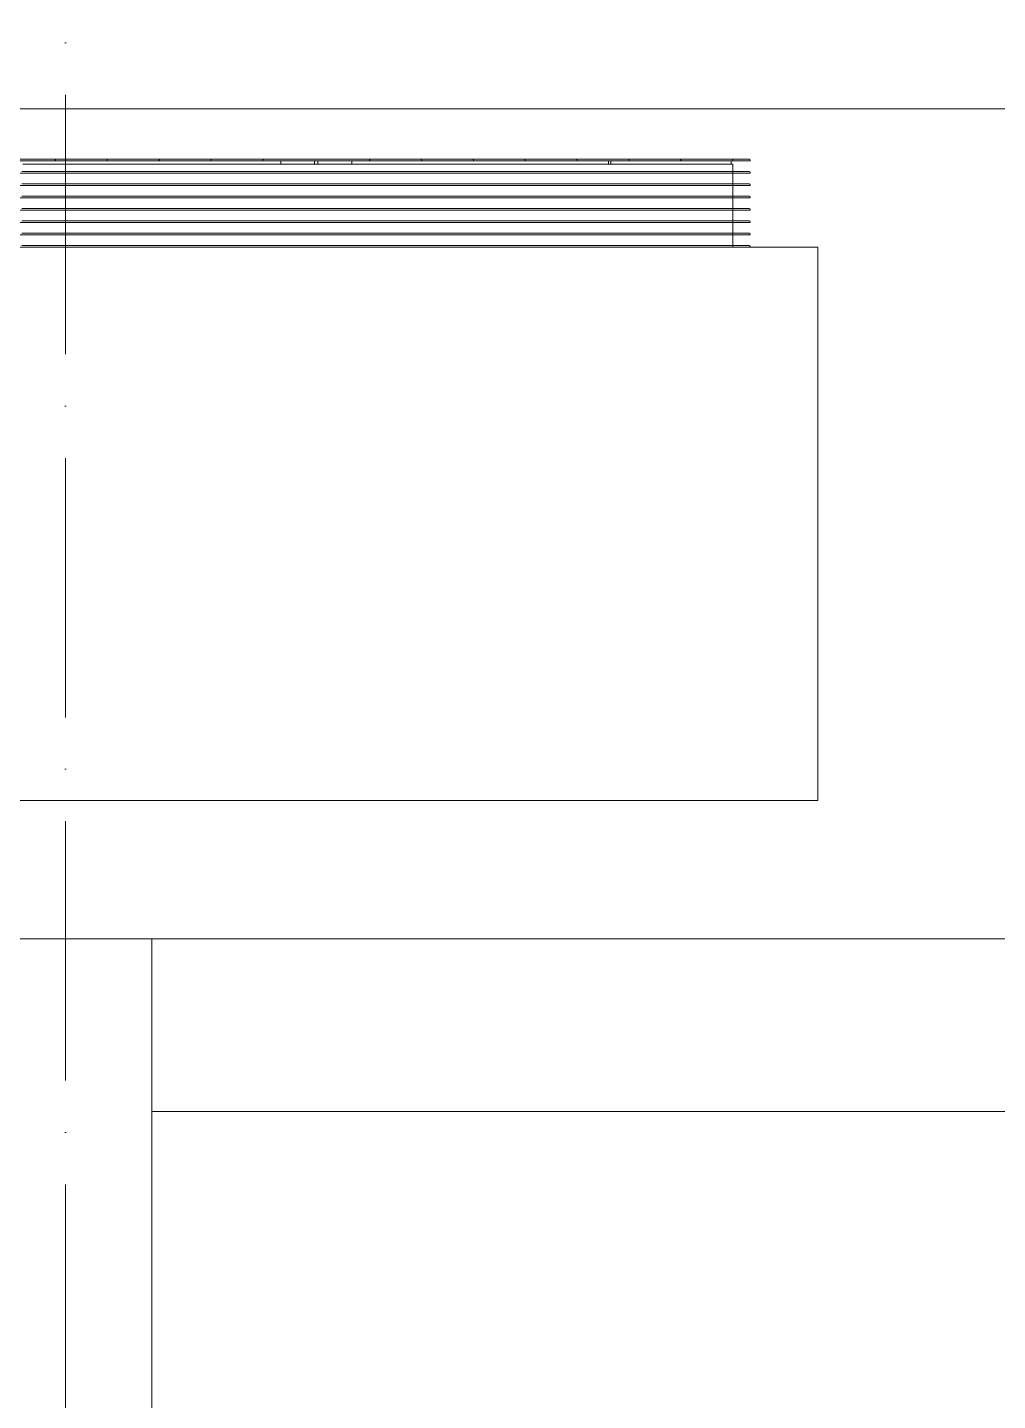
# Model space of a CAD drawing. Header units: millimetres. Extents: x -20215 to 101892, y -17414 to 45470.
# Drawn here: x 9179 to 9740, y 38853 to 39647 of the extents above; entities that cross this region are included whole.
import ezdxf

# ---------------------------------------------------------------- set-up
doc = ezdxf.new("R2010")
doc.units = ezdxf.units.MM
doc.linetypes.add('Grid Line', pattern=[4.2, 3, -0.6, 0, -0.6])
for name, color, linetype, lineweight in [('M-EQPM', 44, 'Continuous', 5), ('NET-CAT', 3, 'Continuous', 15), ('NET-THAY', 2, 'Continuous', 9), ('TRUC', 225, 'Continuous', 5)]:
    doc.layers.add(name, color=color, linetype=linetype, lineweight=lineweight)

# ---------------------------------------------------------------- blocks, each defined once
blk = doc.blocks.new('ALB-AC MAY LANH - Generic _Without Brackets_-1836009-MẶT BẰNG TẦNG 4')
at = {"layer": 'M-EQPM'}
for p, q in [((287.89, 320), (-582.11, 320)), ((-582.11, 320), (-582.11, 0)), ((-582.11, 0), (287.89, 0)), ((-533.11, 0), (-533.11, -48)), ((-534.07, -7.14), (-543.11, -7.14)), ((-41.11, -7.14), (-543.11, -7.14)), ((-541.11, -7.14), (-43.11, -7.14)), ((-541.11, -7.14), (-534.87, -7.14)), ((-534.07, -14.29), (-543.11, -14.29)), ((-41.11, -14.29), (-543.11, -14.29)), ((-541.11, -14.29), (-43.11, -14.29)), ((-541.11, -14.29), (-534.87, -14.29)), ((-534.07, -21.43), (-543.11, -21.43)), ((-41.11, -21.43), (-543.11, -21.43)), ((-541.11, -21.43), (-43.11, -21.43)), ((-541.11, -21.43), (-534.87, -21.43)), ((-534.07, -28.57), (-543.11, -28.57)), ((-41.11, -28.57), (-543.11, -28.57)), ((-541.11, -28.57), (-43.11, -28.57)), ((-541.11, -28.57), (-534.87, -28.57)), ((-534.07, -35.71), (-543.11, -35.71)), ((-41.11, -35.71), (-543.11, -35.71)), ((-541.11, -35.71), (-43.11, -35.71)), ((-541.11, -35.71), (-534.87, -35.71)), ((-534.07, -42.86), (-543.11, -42.86)), ((-41.11, -42.86), (-543.11, -42.86)), ((-541.11, -42.86), (-43.11, -42.86)), ((-541.11, -42.86), (-534.87, -42.86)), ((-533.24, -50), (-543.11, -50)), ((-41.11, -50), (-543.11, -50)), ((-541.11, -50), (-43.11, -50)), ((-541.11, -50), (-532.87, -50)), ((-462.18, -48), (-533.11, -48)), ((-462.18, -50), (-533.11, -50)), ((-532.11, -48), (-532.11, -50)), ((-461.11, -50), (-532.11, -50)), ((-531.11, -50), (-462.17, -50)), ((-462.3, -50), (-503.11, -50)), ((-501.11, -50), (-462.34, -50)), ((-462.37, -50), (-473.11, -50)), ((-471.11, -50), (-462.08, -50)), ((-462.52, -48), (-461.11, -48)), ((-462.52, -50), (-462.52, -48)), ((-461.11, -50), (-462.52, -50)), ((-122.41, -48), (-461.81, -48)), ((-122.41, -50), (-461.81, -50)), ((-461.11, -48), (-461.11, -50)), ((-312.61, -50), (-461.11, -50)), ((-460.4, -50), (-123.82, -50)), ((-143.65, -50), (-440.56, -50)), ((-439.15, -50), (-145.07, -50)), ((-164.12, -50), (-420.09, -50)), ((-418.68, -50), (-165.54, -50)), ((-186.01, -50), (-398.21, -50)), ((-396.79, -50), (-187.42, -50)), ((-207.26, -50), (-376.96, -50)), ((-375.54, -50), (-208.68, -50)), ((-228.52, -50), (-355.69, -50)), ((-354.28, -50), (-229.94, -50)), ((-249.64, -50), (-334.58, -50)), ((-333.16, -50), (-251.05, -50)), ((-270.82, -50), (-313.4, -50)), ((-271.02, -50), (-313.2, -50)), ((-313.2, -50), (-271.02, -50)), ((-313.13, -50), (-271.08, -50)), ((-271.1, -50), (-313.12, -50)), ((-271.36, -50), (-312.85, -50)), ((-312.85, -50), (-271.37, -50)), ((-312.85, -50), (-271.36, -50)), ((-271.38, -50), (-312.84, -50)), ((-271.41, -50), (-312.81, -50)), ((-312.8, -50), (-271.41, -50)), ((-271.45, -50), (-312.76, -50)), ((-312.76, -50), (-271.45, -50)), ((-271.45, -50), (-312.76, -50)), ((-312.76, -50), (-271.46, -50)), ((-271.58, -50), (-312.63, -50)), ((-312.63, -50), (-271.59, -50)), ((-271.6, -50), (-312.62, -50)), ((-312.62, -50), (-271.6, -50)), ((-312.61, -48), (-312.61, -50)), ((-311.79, -50), (-272.43, -50)), ((-293.11, -48), (-293.11, -50)), ((-293.11, -50), (-293.11, -48)), ((-291.11, -50), (-293.11, -50)), ((-291.11, -50), (-293.11, -50)), ((-291.11, -48), (-291.11, -50)), ((-291.11, -48), (-291.11, -50)), ((-271.6, -48), (-271.6, -50)), ((-123.11, -50), (-271.6, -50))]:
    blk.add_line(p, q, dxfattribs=at)
at = {"layer": 'M-EQPM', "flags": 128}
for points in [[(-542.11, -1), (-542.15, -1), (-542.19, -1), (-542.23, -0.99), (-542.27, -0.99), (-542.31, -0.98), (-542.35, -0.97), (-542.38, -0.96), (-542.42, -0.95), (-542.46, -0.94), (-542.5, -0.92), (-542.53, -0.9), (-542.57, -0.89), (-542.61, -0.87), (-542.64, -0.85), (-542.67, -0.83), (-542.71, -0.8), (-542.74, -0.78), (-542.77, -0.75), (-542.8, -0.72), (-542.83, -0.7), (-542.85, -0.67), (-542.88, -0.64), (-542.9, -0.61), (-542.93, -0.57), (-542.95, -0.54), (-542.97, -0.51), (-542.99, -0.47), (-543.01, -0.44), (-543.03, -0.4), (-543.04, -0.36), (-543.05, -0.32), (-543.07, -0.29), (-543.08, -0.25), (-543.09, -0.21), (-543.09, -0.17), (-543.1, -0.13), (-543.1, -0.09), (-543.11, -0.05), (-543.11, -0.01)], [(-542.11, -8.14), (-542.15, -8.14), (-542.19, -8.14), (-542.23, -8.14), (-542.27, -8.13), (-542.31, -8.12), (-542.35, -8.11), (-542.38, -8.1), (-542.42, -8.09), (-542.46, -8.08), (-542.5, -8.06), (-542.53, -8.05), (-542.57, -8.03), (-542.61, -8.01), (-542.64, -7.99), (-542.67, -7.97), (-542.71, -7.94), (-542.74, -7.92), (-542.77, -7.89), (-542.8, -7.87), (-542.83, -7.84), (-542.85, -7.81), (-542.88, -7.78), (-542.9, -7.75), (-542.93, -7.72), (-542.95, -7.68), (-542.97, -7.65), (-542.99, -7.61), (-543.01, -7.58), (-543.03, -7.54), (-543.04, -7.51), (-543.05, -7.47), (-543.07, -7.43), (-543.08, -7.39), (-543.09, -7.35), (-543.09, -7.31), (-543.1, -7.27), (-543.1, -7.23), (-543.11, -7.19), (-543.11, -7.15), (-543.11, -7.14)], [(-542.11, -1), (-541.91, -1), (-541.31, -1), (-540.31, -1), (-538.92, -1), (-537.13, -1), (-534.94, -1), (-532.37, -1), (-529.42, -1), (-526.08, -1), (-522.37, -1), (-518.3, -1), (-513.86, -1), (-509.06, -1), (-503.92, -1), (-498.44, -1), (-492.63, -1), (-486.5, -1), (-480.06, -1), (-473.32, -1), (-466.29, -1), (-458.97, -1), (-451.4, -1), (-443.56, -1), (-435.49, -1), (-427.18, -1), (-418.66, -1), (-409.94, -1), (-401.03, -1), (-391.94, -1), (-382.7, -1), (-373.31, -1), (-363.79, -1), (-354.15, -1), (-344.42, -1), (-334.6, -1), (-324.71, -1), (-314.78, -1), (-304.8, -1), (-294.81, -1), (-284.81, -1), (-274.82, -1), (-264.86, -1), (-254.95, -1), (-245.09, -1), (-235.31, -1), (-225.62, -1), (-216.03, -1), (-206.57, -1), (-197.25, -1), (-188.07, -1), (-179.06, -1), (-170.24, -1), (-161.61, -1), (-153.18, -1), (-144.98, -1), (-137.02, -1), (-129.3, -1), (-121.84, -1)], [(-533.6, -1), (-536, -1), (-538, -1), (-539.61, -1), (-540.82, -1), (-541.63, -1), (-542.05, -1), (-542.11, -1)], [(-542.11, -15.29), (-542.15, -15.28), (-542.19, -15.28), (-542.23, -15.28), (-542.27, -15.27), (-542.31, -15.27), (-542.35, -15.26), (-542.38, -15.25), (-542.42, -15.23), (-542.46, -15.22), (-542.5, -15.21), (-542.53, -15.19), (-542.57, -15.17), (-542.61, -15.15), (-542.64, -15.13), (-542.67, -15.11), (-542.71, -15.09), (-542.74, -15.06), (-542.77, -15.04), (-542.8, -15.01), (-542.83, -14.98), (-542.85, -14.95), (-542.88, -14.92), (-542.9, -14.89), (-542.93, -14.86), (-542.95, -14.83), (-542.97, -14.79), (-542.99, -14.76), (-543.01, -14.72), (-543.03, -14.69), (-543.04, -14.65), (-543.05, -14.61), (-543.07, -14.57), (-543.08, -14.53), (-543.09, -14.49), (-543.09, -14.46), (-543.1, -14.42), (-543.1, -14.38), (-543.11, -14.34), (-543.11, -14.3), (-543.11, -14.29)], [(-542.11, -8.14), (-541.91, -8.14), (-541.31, -8.14), (-540.31, -8.14), (-538.92, -8.14), (-537.13, -8.14), (-534.94, -8.14), (-532.37, -8.14), (-529.42, -8.14), (-526.08, -8.14), (-522.37, -8.14), (-518.3, -8.14), (-513.86, -8.14), (-509.06, -8.14), (-503.92, -8.14), (-498.44, -8.14), (-492.63, -8.14), (-486.5, -8.14), (-480.06, -8.14), (-473.32, -8.14), (-466.29, -8.14), (-458.97, -8.14), (-451.4, -8.14), (-443.56, -8.14), (-435.49, -8.14), (-427.18, -8.14), (-418.66, -8.14), (-409.94, -8.14), (-401.03, -8.14), (-391.94, -8.14), (-382.7, -8.14), (-373.31, -8.14), (-363.79, -8.14), (-354.15, -8.14), (-344.42, -8.14), (-334.6, -8.14), (-324.71, -8.14), (-314.78, -8.14), (-304.8, -8.14), (-294.81, -8.14), (-284.81, -8.14), (-274.82, -8.14), (-264.86, -8.14), (-254.95, -8.14), (-245.09, -8.14), (-235.31, -8.14), (-225.62, -8.14), (-216.03, -8.14), (-206.57, -8.14), (-197.25, -8.14), (-188.07, -8.14), (-179.06, -8.14), (-170.24, -8.14), (-161.61, -8.14), (-153.18, -8.14), (-144.98, -8.14), (-137.02, -8.14), (-129.3, -8.14), (-121.84, -8.14)], [(-533.6, -8.14), (-536, -8.14), (-538, -8.14), (-539.61, -8.14), (-540.82, -8.14), (-541.63, -8.14), (-542.05, -8.14), (-542.11, -8.14)], [(-542.11, -15.29), (-541.91, -15.29), (-541.31, -15.29), (-540.31, -15.29), (-538.92, -15.29), (-537.13, -15.29), (-534.94, -15.29), (-532.37, -15.29), (-529.42, -15.29), (-526.08, -15.29), (-522.37, -15.29), (-518.3, -15.29), (-513.86, -15.29), (-509.06, -15.29), (-503.92, -15.29), (-498.44, -15.29), (-492.63, -15.29), (-486.5, -15.29), (-480.06, -15.29), (-473.32, -15.29), (-466.29, -15.29), (-458.97, -15.29), (-451.4, -15.29), (-443.56, -15.29), (-435.49, -15.29), (-427.18, -15.29), (-418.66, -15.29), (-409.94, -15.29), (-401.03, -15.29), (-391.94, -15.29), (-382.7, -15.29), (-373.31, -15.29), (-363.79, -15.29), (-354.15, -15.29), (-344.42, -15.29), (-334.6, -15.29), (-324.71, -15.29), (-314.78, -15.29), (-304.8, -15.29), (-294.81, -15.29), (-284.81, -15.29), (-274.82, -15.29), (-264.86, -15.29), (-254.95, -15.29), (-245.09, -15.29), (-235.31, -15.29), (-225.62, -15.29), (-216.03, -15.29), (-206.57, -15.29), (-197.25, -15.29), (-188.07, -15.29), (-179.06, -15.29), (-170.24, -15.29), (-161.61, -15.29), (-153.18, -15.29), (-144.98, -15.29), (-137.02, -15.29), (-129.3, -15.29), (-121.84, -15.29)], [(-533.6, -15.29), (-536, -15.29), (-538, -15.29), (-539.61, -15.29), (-540.82, -15.29), (-541.63, -15.29), (-542.05, -15.29), (-542.11, -15.29)], [(-542.11, -22.43), (-542.15, -22.43), (-542.19, -22.43), (-542.23, -22.42), (-542.27, -22.42), (-542.31, -22.41), (-542.35, -22.4), (-542.38, -22.39), (-542.42, -22.38), (-542.46, -22.36), (-542.5, -22.35), (-542.53, -22.33), (-542.57, -22.32), (-542.61, -22.3), (-542.64, -22.28), (-542.67, -22.25), (-542.71, -22.23), (-542.74, -22.21), (-542.77, -22.18), (-542.8, -22.15), (-542.83, -22.13), (-542.85, -22.1), (-542.88, -22.07), (-542.9, -22.03), (-542.93, -22), (-542.95, -21.97), (-542.97, -21.93), (-542.99, -21.9), (-543.01, -21.86), (-543.03, -21.83), (-543.04, -21.79), (-543.05, -21.75), (-543.07, -21.72), (-543.08, -21.68), (-543.09, -21.64), (-543.09, -21.6), (-543.1, -21.56), (-543.1, -21.52), (-543.11, -21.48), (-543.11, -21.44), (-543.11, -21.43)], [(-542.11, -22.43), (-541.91, -22.43), (-541.31, -22.43), (-540.31, -22.43), (-538.92, -22.43), (-537.13, -22.43), (-534.94, -22.43), (-532.37, -22.43), (-529.42, -22.43), (-526.08, -22.43), (-522.37, -22.43), (-518.3, -22.43), (-513.86, -22.43), (-509.06, -22.43), (-503.92, -22.43), (-498.44, -22.43), (-492.63, -22.43), (-486.5, -22.43), (-480.06, -22.43), (-473.32, -22.43), (-466.29, -22.43), (-458.97, -22.43), (-451.4, -22.43), (-443.56, -22.43), (-435.49, -22.43), (-427.18, -22.43), (-418.66, -22.43), (-409.94, -22.43), (-401.03, -22.43), (-391.94, -22.43), (-382.7, -22.43), (-373.31, -22.43), (-363.79, -22.43), (-354.15, -22.43), (-344.42, -22.43), (-334.6, -22.43), (-324.71, -22.43), (-314.78, -22.43), (-304.8, -22.43), (-294.81, -22.43), (-284.81, -22.43), (-274.82, -22.43), (-264.86, -22.43), (-254.95, -22.43), (-245.09, -22.43), (-235.31, -22.43), (-225.62, -22.43), (-216.03, -22.43), (-206.57, -22.43), (-197.25, -22.43), (-188.07, -22.43), (-179.06, -22.43), (-170.24, -22.43), (-161.61, -22.43), (-153.18, -22.43), (-144.98, -22.43), (-137.02, -22.43), (-129.3, -22.43), (-121.84, -22.43)], [(-533.6, -22.43), (-536, -22.43), (-538, -22.43), (-539.61, -22.43), (-540.82, -22.43), (-541.63, -22.43), (-542.05, -22.43), (-542.11, -22.43)], [(-542.11, -29.57), (-542.15, -29.57), (-542.19, -29.57), (-542.23, -29.56), (-542.27, -29.56), (-542.31, -29.55), (-542.35, -29.54), (-542.38, -29.53), (-542.42, -29.52), (-542.46, -29.51), (-542.5, -29.49), (-542.53, -29.48), (-542.57, -29.46), (-542.61, -29.44), (-542.64, -29.42), (-542.67, -29.4), (-542.71, -29.37), (-542.74, -29.35), (-542.77, -29.32), (-542.8, -29.3), (-542.83, -29.27), (-542.85, -29.24), (-542.88, -29.21), (-542.9, -29.18), (-542.93, -29.14), (-542.95, -29.11), (-542.97, -29.08), (-542.99, -29.04), (-543.01, -29.01), (-543.03, -28.97), (-543.04, -28.93), (-543.05, -28.9), (-543.07, -28.86), (-543.08, -28.82), (-543.09, -28.78), (-543.09, -28.74), (-543.1, -28.7), (-543.1, -28.66), (-543.11, -28.62), (-543.11, -28.58), (-543.11, -28.57)], [(-542.11, -29.57), (-541.91, -29.57), (-541.31, -29.57), (-540.31, -29.57), (-538.92, -29.57), (-537.13, -29.57), (-534.94, -29.57), (-532.37, -29.57), (-529.42, -29.57), (-526.08, -29.57), (-522.37, -29.57), (-518.3, -29.57), (-513.86, -29.57), (-509.06, -29.57), (-503.92, -29.57), (-498.44, -29.57), (-492.63, -29.57), (-486.5, -29.57), (-480.06, -29.57), (-473.32, -29.57), (-466.29, -29.57), (-458.97, -29.57), (-451.4, -29.57), (-443.56, -29.57), (-435.49, -29.57), (-427.18, -29.57), (-418.66, -29.57), (-409.94, -29.57), (-401.03, -29.57), (-391.94, -29.57), (-382.7, -29.57), (-373.31, -29.57), (-363.79, -29.57), (-354.15, -29.57), (-344.42, -29.57), (-334.6, -29.57), (-324.71, -29.57), (-314.78, -29.57), (-304.8, -29.57), (-294.81, -29.57), (-284.81, -29.57), (-274.82, -29.57), (-264.86, -29.57), (-254.95, -29.57), (-245.09, -29.57), (-235.31, -29.57), (-225.62, -29.57), (-216.03, -29.57), (-206.57, -29.57), (-197.25, -29.57), (-188.07, -29.57), (-179.06, -29.57), (-170.24, -29.57), (-161.61, -29.57), (-153.18, -29.57), (-144.98, -29.57), (-137.02, -29.57), (-129.3, -29.57), (-121.84, -29.57)], [(-533.6, -29.57), (-536, -29.57), (-538, -29.57), (-539.61, -29.57), (-540.82, -29.57), (-541.63, -29.57), (-542.05, -29.57), (-542.11, -29.57)], [(-542.11, -36.71), (-542.15, -36.71), (-542.19, -36.71), (-542.23, -36.71), (-542.27, -36.7), (-542.31, -36.69), (-542.35, -36.69), (-542.38, -36.68), (-542.42, -36.66), (-542.46, -36.65), (-542.5, -36.64), (-542.53, -36.62), (-542.57, -36.6), (-542.61, -36.58), (-542.64, -36.56), (-542.67, -36.54), (-542.71, -36.52), (-542.74, -36.49), (-542.77, -36.47), (-542.8, -36.44), (-542.83, -36.41), (-542.85, -36.38), (-542.88, -36.35), (-542.9, -36.32), (-542.93, -36.29), (-542.95, -36.25), (-542.97, -36.22), (-542.99, -36.19), (-543.01, -36.15), (-543.03, -36.11), (-543.04, -36.08), (-543.05, -36.04), (-543.07, -36), (-543.08, -35.96), (-543.09, -35.92), (-543.09, -35.88), (-543.1, -35.84), (-543.1, -35.8), (-543.11, -35.77), (-543.11, -35.73), (-543.11, -35.71)], [(-542.11, -36.71), (-541.91, -36.71), (-541.31, -36.71), (-540.31, -36.71), (-538.92, -36.71), (-537.13, -36.71), (-534.94, -36.71), (-532.37, -36.71), (-529.42, -36.71), (-526.08, -36.71), (-522.37, -36.71), (-518.3, -36.71), (-513.86, -36.71), (-509.06, -36.71), (-503.92, -36.71), (-498.44, -36.71), (-492.63, -36.71), (-486.5, -36.71), (-480.06, -36.71), (-473.32, -36.71), (-466.29, -36.71), (-458.97, -36.71), (-451.4, -36.71), (-443.56, -36.71), (-435.49, -36.71), (-427.18, -36.71), (-418.66, -36.71), (-409.94, -36.71), (-401.03, -36.71), (-391.94, -36.71), (-382.7, -36.71), (-373.31, -36.71), (-363.79, -36.71), (-354.15, -36.71), (-344.42, -36.71), (-334.6, -36.71), (-324.71, -36.71), (-314.78, -36.71), (-304.8, -36.71), (-294.81, -36.71), (-284.81, -36.71), (-274.82, -36.71), (-264.86, -36.71), (-254.95, -36.71), (-245.09, -36.71), (-235.31, -36.71), (-225.62, -36.71), (-216.03, -36.71), (-206.57, -36.71), (-197.25, -36.71), (-188.07, -36.71), (-179.06, -36.71), (-170.24, -36.71), (-161.61, -36.71), (-153.18, -36.71), (-144.98, -36.71), (-137.02, -36.71), (-129.3, -36.71), (-121.84, -36.71)], [(-533.6, -36.71), (-536, -36.71), (-538, -36.71), (-539.61, -36.71), (-540.82, -36.71), (-541.63, -36.71), (-542.05, -36.71), (-542.11, -36.71)], [(-542.11, -43.86), (-542.15, -43.86), (-542.19, -43.85), (-542.23, -43.85), (-542.27, -43.84), (-542.31, -43.84), (-542.35, -43.83), (-542.38, -43.82), (-542.42, -43.81), (-542.46, -43.79), (-542.5, -43.78), (-542.53, -43.76), (-542.57, -43.74), (-542.61, -43.72), (-542.64, -43.7), (-542.67, -43.68), (-542.71, -43.66), (-542.74, -43.63), (-542.77, -43.61), (-542.8, -43.58), (-542.83, -43.55), (-542.85, -43.52), (-542.88, -43.49), (-542.9, -43.46), (-542.93, -43.43), (-542.95, -43.4), (-542.97, -43.36), (-542.99, -43.33), (-543.01, -43.29), (-543.03, -43.26), (-543.04, -43.22), (-543.05, -43.18), (-543.07, -43.14), (-543.08, -43.11), (-543.09, -43.07), (-543.09, -43.03), (-543.1, -42.99), (-543.1, -42.95), (-543.11, -42.91), (-543.11, -42.87), (-543.11, -42.86)], [(-542.11, -43.86), (-541.91, -43.86), (-541.31, -43.86), (-540.31, -43.86), (-538.92, -43.86), (-537.13, -43.86), (-534.94, -43.86), (-532.37, -43.86), (-529.42, -43.86), (-526.08, -43.86), (-522.37, -43.86), (-518.3, -43.86), (-513.86, -43.86), (-509.06, -43.86), (-503.92, -43.86), (-498.44, -43.86), (-492.63, -43.86), (-486.5, -43.86), (-480.06, -43.86), (-473.32, -43.86), (-466.29, -43.86), (-458.97, -43.86), (-451.4, -43.86), (-443.56, -43.86), (-435.49, -43.86), (-427.18, -43.86), (-418.66, -43.86), (-409.94, -43.86), (-401.03, -43.86), (-391.94, -43.86), (-382.7, -43.86), (-373.31, -43.86), (-363.79, -43.86), (-354.15, -43.86), (-344.42, -43.86), (-334.6, -43.86), (-324.71, -43.86), (-314.78, -43.86), (-304.8, -43.86), (-294.81, -43.86), (-284.81, -43.86), (-274.82, -43.86), (-264.86, -43.86), (-254.95, -43.86), (-245.09, -43.86), (-235.31, -43.86), (-225.62, -43.86), (-216.03, -43.86), (-206.57, -43.86), (-197.25, -43.86), (-188.07, -43.86), (-179.06, -43.86), (-170.24, -43.86), (-161.61, -43.86), (-153.18, -43.86), (-144.98, -43.86), (-137.02, -43.86), (-129.3, -43.86), (-121.84, -43.86)], [(-533.6, -43.86), (-536, -43.86), (-538, -43.86), (-539.61, -43.86), (-540.82, -43.86), (-541.63, -43.86), (-542.05, -43.86), (-542.11, -43.86)], [(-542.11, -51), (-542.15, -51), (-542.19, -51), (-542.23, -50.99), (-542.27, -50.99), (-542.31, -50.98), (-542.35, -50.97), (-542.38, -50.96), (-542.42, -50.95), (-542.46, -50.94), (-542.5, -50.92), (-542.53, -50.9), (-542.57, -50.89), (-542.61, -50.87), (-542.64, -50.85), (-542.67, -50.83), (-542.71, -50.8), (-542.74, -50.78), (-542.77, -50.75), (-542.8, -50.72), (-542.83, -50.7), (-542.85, -50.67), (-542.88, -50.64), (-542.9, -50.61), (-542.93, -50.57), (-542.95, -50.54), (-542.97, -50.51), (-542.99, -50.47), (-543.01, -50.44), (-543.03, -50.4), (-543.04, -50.36), (-543.05, -50.32), (-543.07, -50.29), (-543.08, -50.25), (-543.09, -50.21), (-543.09, -50.17), (-543.1, -50.13), (-543.1, -50.09), (-543.11, -50.05), (-543.11, -50.01), (-543.11, -50)], [(-542.11, -51), (-541.91, -51), (-541.31, -51), (-540.31, -51), (-538.92, -51), (-537.13, -51), (-534.94, -51), (-532.37, -51), (-529.42, -51), (-526.08, -51), (-522.37, -51), (-518.3, -51), (-513.86, -51), (-509.06, -51), (-503.92, -51), (-498.44, -51), (-492.63, -51), (-486.5, -51), (-480.06, -51), (-473.32, -51), (-466.29, -51), (-458.97, -51), (-451.4, -51), (-443.56, -51), (-435.49, -51), (-427.18, -51), (-418.66, -51), (-409.94, -51), (-401.03, -51), (-391.94, -51), (-382.7, -51), (-373.31, -51), (-363.79, -51), (-354.15, -51), (-344.42, -51), (-334.6, -51), (-324.71, -51), (-314.78, -51), (-304.8, -51), (-294.81, -51), (-284.81, -51), (-274.82, -51), (-264.86, -51), (-254.95, -51), (-245.09, -51), (-235.31, -51), (-225.62, -51), (-216.03, -51), (-206.57, -51), (-197.25, -51), (-188.07, -51), (-179.06, -51), (-170.24, -51), (-161.61, -51), (-153.18, -51), (-144.98, -51), (-137.02, -51), (-129.3, -51), (-121.84, -51)], [(-117.93, -51), (-125.24, -51), (-132.82, -51), (-140.65, -51), (-148.73, -51), (-157.03, -51), (-165.55, -51), (-174.28, -51), (-183.19, -51), (-192.27, -51), (-201.52, -51), (-210.91, -51), (-220.43, -51), (-230.06, -51), (-239.8, -51), (-249.62, -51), (-259.5, -51), (-269.44, -51), (-279.41, -51), (-289.41, -51), (-299.41, -51), (-309.4, -51), (-319.36, -51), (-329.27, -51), (-339.13, -51), (-348.91, -51), (-358.6, -51), (-368.18, -51), (-377.65, -51), (-386.97, -51), (-396.15, -51), (-405.15, -51), (-413.98, -51), (-422.61, -51), (-431.03, -51), (-439.23, -51), (-447.2, -51), (-454.92, -51), (-462.37, -51), (-469.56, -51), (-476.46, -51), (-483.06, -51), (-489.36, -51), (-495.35, -51), (-501.01, -51), (-506.33, -51), (-511.31, -51), (-515.94, -51), (-520.22, -51), (-524.13, -51), (-527.66, -51), (-530.82, -51), (-533.6, -51), (-536, -51), (-538, -51), (-539.61, -51), (-540.82, -51), (-541.63, -51), (-542.05, -51), (-542.11, -51)], [(-532.11, -51), (-532.15, -51), (-532.19, -51), (-532.23, -50.99), (-532.27, -50.99), (-532.31, -50.98), (-532.35, -50.97), (-532.38, -50.96), (-532.42, -50.95), (-532.46, -50.94), (-532.5, -50.92), (-532.53, -50.9), (-532.57, -50.89), (-532.61, -50.87), (-532.64, -50.85), (-532.67, -50.83), (-532.71, -50.8), (-532.74, -50.78), (-532.77, -50.75), (-532.8, -50.72), (-532.83, -50.7), (-532.85, -50.67), (-532.88, -50.64), (-532.9, -50.61), (-532.93, -50.57), (-532.95, -50.54), (-532.97, -50.51), (-532.99, -50.47), (-533.01, -50.44), (-533.03, -50.4), (-533.04, -50.36), (-533.05, -50.32), (-533.07, -50.29), (-533.08, -50.25), (-533.09, -50.21), (-533.09, -50.17), (-533.1, -50.13), (-533.1, -50.09), (-533.11, -50.05), (-533.11, -50.01), (-533.11, -50)], [(-532.11, -51), (-531.92, -51), (-531.34, -51), (-530.38, -51), (-529.04, -51), (-527.32, -51), (-525.23, -51), (-522.76, -51), (-519.93, -51), (-516.72, -51), (-513.16, -51), (-509.25, -51), (-504.99, -51), (-500.39, -51), (-495.45, -51), (-490.19, -51), (-484.61, -51), (-478.73, -51), (-472.54, -51), (-466.07, -51), (-459.32, -51), (-452.3, -51), (-445.02, -51), (-437.51, -51), (-429.75, -51), (-421.78, -51), (-413.6, -51), (-405.23, -51), (-396.67, -51), (-387.95, -51), (-379.07, -51), (-370.06, -51), (-360.92, -51), (-351.67, -51), (-342.33, -51), (-332.9, -51), (-323.41, -51), (-313.87, -51), (-304.29, -51), (-294.7, -51), (-285.1, -51), (-275.51, -51), (-265.95, -51), (-256.43, -51), (-246.97, -51), (-237.58, -51), (-228.28, -51), (-219.08, -51), (-209.99, -51), (-201.04, -51), (-192.23, -51), (-183.59, -51), (-175.11, -51), (-166.83, -51), (-158.74, -51), (-150.87, -51), (-143.22, -51), (-135.81, -51), (-128.66, -51), (-121.76, -51)], [(-124.9, -51), (-131.92, -51), (-139.19, -51), (-146.71, -51), (-154.46, -51), (-162.44, -51), (-170.62, -51), (-178.99, -51), (-187.54, -51), (-196.27, -51), (-205.14, -51), (-214.16, -51), (-223.3, -51), (-232.55, -51), (-241.89, -51), (-251.32, -51), (-260.81, -51), (-270.35, -51), (-279.92, -51), (-289.52, -51), (-299.12, -51), (-308.7, -51), (-318.27, -51), (-327.78, -51), (-337.25, -51), (-346.64, -51), (-355.94, -51), (-365.14, -51), (-374.22, -51), (-383.18, -51), (-391.98, -51), (-400.63, -51), (-409.1, -51), (-417.39, -51), (-425.48, -51), (-433.35, -51), (-441, -51), (-448.4, -51), (-455.56, -51), (-462.46, -51), (-469.08, -51), (-475.42, -51), (-481.47, -51), (-487.22, -51), (-492.65, -51), (-497.76, -51), (-502.54, -51), (-506.99, -51), (-511.09, -51), (-514.85, -51), (-518.24, -51), (-521.28, -51), (-523.94, -51), (-526.24, -51), (-528.16, -51), (-529.71, -51), (-530.87, -51), (-531.65, -51), (-532.05, -51), (-532.11, -51)], [(-502.11, -51), (-502.15, -51), (-502.19, -51), (-502.23, -50.99), (-502.27, -50.99), (-502.31, -50.98), (-502.35, -50.97), (-502.38, -50.96), (-502.42, -50.95), (-502.46, -50.94), (-502.5, -50.92), (-502.53, -50.9), (-502.57, -50.89), (-502.61, -50.87), (-502.64, -50.85), (-502.67, -50.83), (-502.71, -50.8), (-502.74, -50.78), (-502.77, -50.75), (-502.8, -50.72), (-502.83, -50.7), (-502.85, -50.67), (-502.88, -50.64), (-502.9, -50.61), (-502.93, -50.57), (-502.95, -50.54), (-502.97, -50.51), (-502.99, -50.47), (-503.01, -50.44), (-503.03, -50.4), (-503.04, -50.36), (-503.05, -50.32), (-503.07, -50.29), (-503.08, -50.25), (-503.09, -50.21), (-503.09, -50.17), (-503.1, -50.13), (-503.1, -50.09), (-503.11, -50.05), (-503.11, -50.01), (-503.11, -50)], [(-502.11, -51), (-501.94, -51), (-501.44, -51), (-500.6, -51), (-499.43, -51), (-497.92, -51), (-496.09, -51), (-493.93, -51), (-491.45, -51), (-488.65, -51), (-485.53, -51), (-482.11, -51), (-478.38, -51), (-474.35, -51), (-470.03, -51), (-465.43, -51), (-460.55, -51), (-455.4, -51), (-449.99, -51), (-444.32, -51), (-438.42, -51), (-432.28, -51), (-425.91, -51), (-419.33, -51), (-412.55, -51), (-405.57, -51), (-398.41, -51), (-391.09, -51), (-383.6, -51), (-375.97, -51), (-368.2, -51), (-360.32, -51), (-352.32, -51), (-344.23, -51), (-336.05, -51), (-327.8, -51), (-319.5, -51), (-311.15, -51), (-302.77, -51), (-294.38, -51), (-285.98, -51), (-277.59, -51), (-269.22, -51), (-260.89, -51), (-252.61, -51), (-244.4, -51), (-236.26, -51), (-228.21, -51), (-220.26, -51), (-212.42, -51), (-204.72, -51), (-197.15, -51), (-189.74, -51), (-182.49, -51), (-175.41, -51), (-168.52, -51), (-161.83, -51), (-155.35, -51), (-149.09, -51), (-143.05, -51), (-137.26, -51), (-131.71, -51), (-126.42, -51), (-121.39, -51)], [(-123.67, -51), (-128.82, -51), (-134.23, -51), (-139.89, -51), (-145.8, -51), (-151.94, -51), (-158.31, -51), (-164.89, -51), (-171.67, -51), (-178.65, -51), (-185.8, -51), (-193.13, -51), (-200.62, -51), (-208.25, -51), (-216.01, -51), (-223.9, -51), (-231.9, -51), (-239.99, -51), (-248.17, -51), (-256.42, -51), (-264.72, -51), (-273.07, -51), (-281.45, -51), (-289.84, -51), (-298.24, -51), (-306.63, -51), (-315, -51), (-323.33, -51), (-331.6, -51), (-339.82, -51), (-347.96, -51), (-356.01, -51), (-363.96, -51), (-371.79, -51), (-379.5, -51), (-387.07, -51), (-394.48, -51), (-401.73, -51), (-408.81, -51), (-415.69, -51), (-422.38, -51), (-428.87, -51), (-435.13, -51), (-441.16, -51), (-446.96, -51), (-452.51, -51), (-457.8, -51), (-462.83, -51), (-467.58, -51), (-472.06, -51), (-476.24, -51), (-480.13, -51), (-483.72, -51), (-487, -51), (-489.98, -51), (-492.63, -51), (-494.96, -51), (-496.97, -51), (-498.66, -51), (-500.01, -51), (-501.03, -51), (-501.71, -51), (-502.06, -51), (-502.11, -51)], [(-472.11, -51), (-472.15, -51), (-472.19, -51), (-472.23, -50.99), (-472.27, -50.99), (-472.31, -50.98), (-472.35, -50.97), (-472.38, -50.96), (-472.42, -50.95), (-472.46, -50.94), (-472.5, -50.92), (-472.53, -50.9), (-472.57, -50.89), (-472.61, -50.87), (-472.64, -50.85), (-472.67, -50.83), (-472.71, -50.8), (-472.74, -50.78), (-472.77, -50.75), (-472.8, -50.72), (-472.83, -50.7), (-472.85, -50.67), (-472.88, -50.64), (-472.9, -50.61), (-472.93, -50.57), (-472.95, -50.54), (-472.97, -50.51), (-472.99, -50.47), (-473.01, -50.44), (-473.03, -50.4), (-473.04, -50.36), (-473.05, -50.32), (-473.07, -50.29), (-473.08, -50.25), (-473.09, -50.21), (-473.09, -50.17), (-473.1, -50.13), (-473.1, -50.09), (-473.11, -50.05), (-473.11, -50.01), (-473.11, -50)], [(-472.11, -51), (-471.96, -51), (-471.53, -51), (-470.81, -51), (-469.81, -51), (-468.52, -51), (-466.95, -51), (-465.1, -51), (-462.97, -51), (-460.57, -51), (-457.9, -51), (-454.96, -51), (-451.77, -51), (-448.32, -51), (-444.61, -51), (-440.67, -51), (-436.49, -51), (-432.07, -51), (-427.43, -51), (-422.58, -51), (-417.52, -51), (-412.25, -51), (-406.8, -51), (-401.16, -51), (-395.34, -51), (-389.36, -51), (-383.23, -51), (-376.95, -51), (-370.53, -51), (-363.99, -51), (-357.33, -51), (-350.57, -51), (-343.72, -51), (-336.78, -51), (-329.77, -51), (-322.7, -51), (-315.58, -51), (-308.43, -51), (-301.25, -51), (-294.05, -51), (-286.85, -51), (-279.66, -51), (-272.49, -51), (-265.35, -51), (-258.25, -51), (-251.21, -51), (-244.24, -51), (-237.33, -51), (-230.52, -51), (-223.81, -51), (-217.2, -51), (-210.72, -51), (-204.36, -51), (-198.15, -51), (-192.08, -51), (-186.18, -51), (-180.44, -51), (-174.89, -51), (-169.52, -51), (-164.35, -51), (-159.38, -51), (-154.62, -51), (-150.09, -51), (-145.78, -51), (-141.7, -51), (-137.87, -51), (-134.28, -51), (-130.95, -51), (-127.87, -51), (-125.06, -51)], [(-123.65, -51), (-126.32, -51), (-129.25, -51), (-132.45, -51), (-135.9, -51), (-139.6, -51), (-143.55, -51), (-147.73, -51), (-152.15, -51), (-156.78, -51), (-161.64, -51), (-166.7, -51), (-171.97, -51), (-177.42, -51), (-183.06, -51), (-188.87, -51), (-194.85, -51), (-200.99, -51), (-207.27, -51), (-213.69, -51), (-220.23, -51), (-226.88, -51), (-233.65, -51), (-240.5, -51), (-247.44, -51), (-254.45, -51), (-261.51, -51), (-268.63, -51), (-275.79, -51), (-282.97, -51), (-290.17, -51), (-297.36, -51), (-304.56, -51), (-311.73, -51), (-318.87, -51), (-325.96, -51), (-333, -51), (-339.98, -51), (-346.88, -51), (-353.7, -51), (-360.41, -51), (-367.01, -51), (-373.5, -51), (-379.86, -51), (-386.07, -51), (-392.13, -51), (-398.04, -51), (-403.77, -51), (-409.33, -51), (-414.7, -51), (-419.87, -51), (-424.84, -51), (-429.6, -51), (-434.13, -51), (-438.44, -51), (-442.51, -51), (-446.35, -51), (-449.94, -51), (-453.27, -51), (-456.35, -51), (-459.16, -51), (-461.71, -51), (-463.98, -51), (-465.98, -51), (-467.71, -51), (-469.15, -51), (-470.31, -51), (-471.18, -51), (-471.77, -51), (-472.07, -51), (-472.11, -51)], [(-442.11, -51), (-442.15, -51), (-442.19, -51), (-442.23, -50.99), (-442.27, -50.99), (-442.31, -50.98), (-442.35, -50.97), (-442.38, -50.96), (-442.42, -50.95), (-442.46, -50.94), (-442.5, -50.92), (-442.53, -50.9), (-442.57, -50.89), (-442.61, -50.87), (-442.64, -50.85), (-442.67, -50.83), (-442.71, -50.8), (-442.74, -50.78), (-442.77, -50.75), (-442.8, -50.72), (-442.83, -50.7), (-442.85, -50.67), (-442.88, -50.64), (-442.9, -50.61), (-442.93, -50.57), (-442.95, -50.54), (-442.97, -50.51), (-442.99, -50.47), (-443.01, -50.44), (-443.03, -50.4), (-443.04, -50.36), (-443.05, -50.32), (-443.07, -50.29), (-443.08, -50.25), (-443.09, -50.21), (-443.09, -50.17), (-443.1, -50.13), (-443.1, -50.09), (-443.11, -50.05)], [(-442.11, -51), (-441.99, -51), (-441.63, -51), (-441.03, -51), (-440.19, -51), (-439.12, -51), (-437.81, -51), (-436.27, -51), (-434.49, -51), (-432.49, -51), (-430.27, -51), (-427.82, -51), (-425.16, -51), (-422.28, -51), (-419.2, -51), (-415.91, -51), (-412.42, -51), (-408.74, -51), (-404.88, -51), (-400.83, -51), (-396.61, -51), (-392.23, -51), (-387.68, -51), (-382.98, -51), (-378.14, -51), (-373.15, -51), (-368.04, -51), (-362.81, -51), (-357.46, -51), (-352.01, -51), (-346.46, -51), (-340.83, -51), (-335.12, -51), (-329.33, -51), (-323.49, -51), (-317.6, -51), (-311.67, -51), (-305.71, -51), (-299.72, -51), (-293.73, -51), (-287.73, -51), (-281.74, -51), (-275.76, -51), (-269.81, -51), (-263.9, -51), (-258.03, -51), (-252.21, -51), (-246.46, -51), (-240.79, -51), (-235.19, -51), (-229.69, -51), (-224.28, -51), (-218.99, -51), (-213.81, -51), (-208.75, -51), (-203.83, -51), (-199.05, -51), (-194.42, -51), (-189.95, -51), (-185.64, -51), (-181.5, -51), (-177.54, -51), (-173.76, -51), (-170.17, -51), (-166.77, -51), (-163.58, -51), (-160.59, -51), (-157.81, -51), (-155.24, -51), (-152.9, -51), (-150.78, -51), (-148.88, -51), (-147.21, -51), (-145.78, -51), (-144.57, -51), (-143.61, -51), (-142.88, -51), (-142.39, -51), (-142.14, -51), (-142.11, -51)], [(-142.11, -51), (-142.23, -51), (-142.59, -51), (-143.19, -51), (-144.02, -51), (-145.1, -51), (-146.41, -51), (-147.95, -51), (-149.72, -51), (-151.72, -51), (-153.95, -51), (-156.4, -51), (-159.06, -51), (-161.94, -51), (-165.02, -51), (-168.31, -51), (-171.79, -51), (-175.47, -51), (-179.34, -51), (-183.38, -51), (-187.6, -51), (-191.99, -51), (-196.54, -51), (-201.24, -51), (-206.08, -51), (-211.06, -51), (-216.18, -51), (-221.41, -51), (-226.76, -51), (-232.21, -51), (-237.75, -51), (-243.39, -51), (-249.1, -51), (-254.88, -51), (-260.72, -51), (-266.61, -51), (-272.54, -51), (-278.51, -51), (-284.49, -51), (-290.49, -51), (-296.49, -51), (-302.48, -51), (-308.46, -51), (-314.41, -51), (-320.32, -51), (-326.19, -51), (-332, -51), (-337.75, -51), (-343.43, -51), (-349.03, -51), (-354.53, -51), (-359.93, -51), (-365.23, -51), (-370.41, -51), (-375.46, -51), (-380.38, -51), (-385.16, -51), (-389.79, -51), (-394.27, -51), (-398.58, -51), (-402.72, -51), (-406.68, -51), (-410.46, -51), (-414.05, -51), (-417.45, -51), (-420.64, -51), (-423.63, -51), (-426.41, -51), (-428.97, -51), (-431.32, -51), (-433.44, -51), (-435.34, -51), (-437.01, -51), (-438.44, -51), (-439.64, -51), (-440.61, -51), (-441.34, -51), (-441.82, -51), (-442.07, -51), (-442.11, -51)], [(-412.11, -51), (-412.15, -51), (-412.19, -51), (-412.23, -50.99), (-412.27, -50.99), (-412.31, -50.98), (-412.35, -50.97), (-412.38, -50.96), (-412.42, -50.95), (-412.46, -50.94), (-412.5, -50.92), (-412.53, -50.9), (-412.57, -50.89), (-412.61, -50.87), (-412.64, -50.85), (-412.67, -50.83), (-412.71, -50.8), (-412.74, -50.78), (-412.77, -50.75), (-412.8, -50.72), (-412.83, -50.7), (-412.85, -50.67), (-412.88, -50.64), (-412.9, -50.61), (-412.93, -50.57), (-412.95, -50.54), (-412.97, -50.51), (-412.99, -50.47), (-413.01, -50.44), (-413.03, -50.4), (-413.04, -50.36), (-413.05, -50.32), (-413.07, -50.29), (-413.08, -50.25), (-413.09, -50.21), (-413.09, -50.17), (-413.1, -50.13), (-413.1, -50.09), (-413.11, -50.05)], [(-412.11, -51), (-412.01, -51), (-411.72, -51), (-411.25, -51), (-410.58, -51), (-409.72, -51), (-408.67, -51), (-407.44, -51), (-406.02, -51), (-404.42, -51), (-402.64, -51), (-400.68, -51), (-398.55, -51), (-396.25, -51), (-393.78, -51), (-391.15, -51), (-388.36, -51), (-385.42, -51), (-382.33, -51), (-379.09, -51), (-375.71, -51), (-372.2, -51), (-368.57, -51), (-364.81, -51), (-360.93, -51), (-356.94, -51), (-352.85, -51), (-348.67, -51), (-344.39, -51), (-340.03, -51), (-335.59, -51), (-331.08, -51), (-326.51, -51), (-321.89, -51), (-317.22, -51), (-312.5, -51), (-307.76, -51), (-302.99, -51), (-298.2, -51), (-293.4, -51), (-288.6, -51), (-283.81, -51), (-279.03, -51), (-274.27, -51), (-269.54, -51), (-264.84, -51), (-260.19, -51), (-255.59, -51), (-251.05, -51), (-246.57, -51), (-242.17, -51), (-237.85, -51), (-233.61, -51), (-229.47, -51), (-225.42, -51), (-221.49, -51), (-217.67, -51), (-213.96, -51), (-210.38, -51), (-206.93, -51), (-203.62, -51), (-200.45, -51), (-197.43, -51), (-194.55, -51), (-191.84, -51), (-189.28, -51), (-186.89, -51), (-184.67, -51), (-182.62, -51), (-180.74, -51), (-179.04, -51), (-177.52, -51), (-176.19, -51), (-175.04, -51), (-174.08, -51), (-173.31, -51), (-172.73, -51), (-172.34, -51), (-172.14, -51), (-172.11, -51)], [(-172.11, -51), (-172.2, -51), (-172.49, -51), (-172.97, -51), (-173.64, -51), (-174.5, -51), (-175.55, -51), (-176.78, -51), (-178.2, -51), (-179.8, -51), (-181.58, -51), (-183.54, -51), (-185.67, -51), (-187.97, -51), (-190.44, -51), (-193.07, -51), (-195.86, -51), (-198.8, -51), (-201.89, -51), (-205.13, -51), (-208.5, -51), (-212.01, -51), (-215.65, -51), (-219.41, -51), (-223.29, -51), (-227.27, -51), (-231.36, -51), (-235.55, -51), (-239.83, -51), (-244.19, -51), (-248.63, -51), (-253.13, -51), (-257.7, -51), (-262.33, -51), (-267, -51), (-271.71, -51), (-276.46, -51), (-281.23, -51), (-286.02, -51), (-290.81, -51), (-295.61, -51), (-300.41, -51), (-305.19, -51), (-309.95, -51), (-314.68, -51), (-319.37, -51), (-324.02, -51), (-328.62, -51), (-333.17, -51), (-337.64, -51), (-342.05, -51), (-346.37, -51), (-350.61, -51), (-354.75, -51), (-358.79, -51), (-362.73, -51), (-366.55, -51), (-370.26, -51), (-373.84, -51), (-377.28, -51), (-380.6, -51), (-383.77, -51), (-386.79, -51), (-389.66, -51), (-392.38, -51), (-394.94, -51), (-397.33, -51), (-399.55, -51), (-401.6, -51), (-403.48, -51), (-405.18, -51), (-406.69, -51), (-408.03, -51), (-409.17, -51), (-410.14, -51), (-410.91, -51), (-411.49, -51), (-411.88, -51), (-412.08, -51), (-412.11, -51)], [(-382.11, -51), (-382.15, -51), (-382.19, -51), (-382.23, -50.99), (-382.27, -50.99), (-382.31, -50.98), (-382.35, -50.97), (-382.38, -50.96), (-382.42, -50.95), (-382.46, -50.94), (-382.5, -50.92), (-382.53, -50.9), (-382.57, -50.89), (-382.61, -50.87), (-382.64, -50.85), (-382.67, -50.83), (-382.71, -50.8), (-382.74, -50.78), (-382.77, -50.75), (-382.8, -50.72), (-382.83, -50.7), (-382.85, -50.67), (-382.88, -50.64), (-382.9, -50.61), (-382.93, -50.57), (-382.95, -50.54), (-382.97, -50.51), (-382.99, -50.47), (-383.01, -50.44), (-383.03, -50.4), (-383.04, -50.36), (-383.05, -50.32), (-383.07, -50.29), (-383.08, -50.25), (-383.09, -50.21), (-383.09, -50.17), (-383.1, -50.13), (-383.1, -50.09), (-383.11, -50.05)], [(-382.11, -51), (-382.04, -51), (-381.82, -51), (-381.46, -51), (-380.96, -51), (-380.31, -51), (-379.53, -51), (-378.6, -51), (-377.54, -51), (-376.34, -51), (-375, -51), (-373.54, -51), (-371.94, -51), (-370.21, -51), (-368.36, -51), (-366.39, -51), (-364.3, -51), (-362.09, -51), (-359.77, -51), (-357.34, -51), (-354.81, -51), (-352.18, -51), (-349.45, -51), (-346.63, -51), (-343.73, -51), (-340.74, -51), (-337.67, -51), (-334.53, -51), (-331.32, -51), (-328.05, -51), (-324.72, -51), (-321.34, -51), (-317.91, -51), (-314.44, -51), (-310.94, -51), (-307.41, -51), (-303.85, -51), (-300.27, -51), (-296.68, -51), (-293.08, -51), (-289.48, -51), (-285.89, -51), (-282.3, -51), (-278.73, -51), (-275.18, -51), (-271.66, -51), (-268.17, -51), (-264.72, -51), (-261.32, -51), (-257.96, -51), (-254.66, -51), (-251.41, -51), (-248.24, -51), (-245.13, -51), (-242.1, -51), (-239.14, -51), (-236.28, -51), (-233.5, -51), (-230.81, -51), (-228.23, -51), (-225.74, -51), (-223.37, -51), (-221.1, -51), (-218.94, -51), (-216.91, -51), (-214.99, -51), (-213.19, -51), (-211.53, -51), (-209.99, -51), (-208.58, -51), (-207.31, -51), (-206.17, -51), (-205.17, -51), (-204.31, -51), (-203.59, -51), (-203.01, -51), (-202.57, -51), (-202.28, -51), (-202.13, -51), (-202.11, -51)], [(-202.11, -51), (-202.18, -51), (-202.4, -51), (-202.76, -51), (-203.26, -51), (-203.9, -51), (-204.69, -51), (-205.61, -51), (-206.68, -51), (-207.88, -51), (-209.21, -51), (-210.68, -51), (-212.28, -51), (-214, -51), (-215.86, -51), (-217.83, -51), (-219.92, -51), (-222.13, -51), (-224.45, -51), (-226.87, -51), (-229.4, -51), (-232.04, -51), (-234.76, -51), (-237.58, -51), (-240.49, -51), (-243.48, -51), (-246.55, -51), (-249.69, -51), (-252.9, -51), (-256.17, -51), (-259.5, -51), (-262.88, -51), (-266.3, -51), (-269.77, -51), (-273.28, -51), (-276.81, -51), (-280.37, -51), (-283.95, -51), (-287.54, -51), (-291.14, -51), (-294.74, -51), (-298.33, -51), (-301.92, -51), (-305.49, -51), (-309.04, -51), (-312.56, -51), (-316.05, -51), (-319.5, -51), (-322.9, -51), (-326.26, -51), (-329.56, -51), (-332.8, -51), (-335.98, -51), (-339.09, -51), (-342.12, -51), (-345.07, -51), (-347.94, -51), (-350.72, -51), (-353.4, -51), (-355.99, -51), (-358.47, -51), (-360.85, -51), (-363.12, -51), (-365.27, -51), (-367.31, -51), (-369.23, -51), (-371.02, -51), (-372.69, -51), (-374.23, -51), (-375.64, -51), (-376.91, -51), (-378.05, -51), (-379.05, -51), (-379.91, -51), (-380.63, -51), (-381.21, -51), (-381.64, -51), (-381.94, -51), (-382.09, -51), (-382.11, -51)], [(-352.11, -51), (-352.15, -51), (-352.19, -51), (-352.23, -50.99), (-352.27, -50.99), (-352.31, -50.98), (-352.35, -50.97), (-352.38, -50.96), (-352.42, -50.95), (-352.46, -50.94), (-352.5, -50.92), (-352.53, -50.9), (-352.57, -50.89), (-352.61, -50.87), (-352.64, -50.85), (-352.67, -50.83), (-352.71, -50.8), (-352.74, -50.78), (-352.77, -50.75), (-352.8, -50.72), (-352.83, -50.7), (-352.85, -50.67), (-352.88, -50.64), (-352.9, -50.61), (-352.93, -50.57), (-352.95, -50.54), (-352.97, -50.51), (-352.99, -50.47), (-353.01, -50.44), (-353.03, -50.4), (-353.04, -50.36), (-353.05, -50.32), (-353.07, -50.29), (-353.08, -50.25), (-353.09, -50.21), (-353.09, -50.17), (-353.1, -50.13), (-353.1, -50.09), (-353.11, -50.05)], [(-352.11, -51), (-352.06, -51), (-351.92, -51), (-351.68, -51), (-351.34, -51), (-350.91, -51), (-350.39, -51), (-349.77, -51), (-349.06, -51), (-348.26, -51), (-347.37, -51), (-346.39, -51), (-345.33, -51), (-344.18, -51), (-342.94, -51), (-341.63, -51), (-340.23, -51), (-338.76, -51), (-337.22, -51), (-335.6, -51), (-333.91, -51), (-332.16, -51), (-330.34, -51), (-328.46, -51), (-326.52, -51), (-324.53, -51), (-322.48, -51), (-320.39, -51), (-318.25, -51), (-316.07, -51), (-313.85, -51), (-311.6, -51), (-309.31, -51), (-307, -51), (-304.66, -51), (-302.31, -51), (-299.93, -51), (-297.55, -51), (-295.15, -51), (-292.76, -51), (-290.36, -51), (-287.96, -51), (-285.57, -51), (-283.19, -51), (-280.82, -51), (-278.48, -51), (-276.15, -51)], [(-232.11, -51), (-232.16, -51), (-232.3, -51), (-232.54, -51), (-232.87, -51), (-233.3, -51), (-233.83, -51), (-234.45, -51), (-235.15, -51), (-235.95, -51), (-236.84, -51), (-237.82, -51), (-238.89, -51), (-240.04, -51), (-241.27, -51), (-242.59, -51), (-243.98, -51), (-245.45, -51), (-247, -51), (-248.62, -51), (-250.31, -51), (-252.06, -51), (-253.88, -51), (-255.76, -51), (-257.7, -51), (-259.69, -51), (-261.74, -51), (-263.83, -51), (-265.97, -51), (-268.15, -51), (-270.37, -51), (-272.62, -51), (-274.91, -51), (-277.22, -51), (-279.55, -51), (-281.91, -51), (-284.28, -51), (-286.67, -51), (-289.06, -51), (-291.46, -51), (-293.86, -51), (-296.26, -51), (-298.65, -51), (-301.03, -51), (-303.39, -51), (-305.74, -51), (-308.07, -51), (-310.37, -51), (-312.64, -51), (-314.88, -51), (-317.08, -51), (-319.24, -51), (-321.36, -51), (-323.43, -51), (-325.45, -51), (-327.42, -51), (-329.33, -51), (-331.18, -51), (-332.97, -51), (-334.7, -51), (-336.35, -51), (-337.94, -51), (-339.45, -51), (-340.89, -51), (-342.24, -51), (-343.52, -51), (-344.72, -51), (-345.83, -51), (-346.85, -51), (-347.79, -51), (-348.64, -51), (-349.4, -51), (-350.07, -51), (-350.64, -51), (-351.12, -51), (-351.51, -51), (-351.8, -51), (-351.99, -51), (-352.09, -51), (-352.11, -51)], [(-322.11, -51), (-322.15, -51), (-322.19, -51), (-322.23, -50.99), (-322.27, -50.99), (-322.31, -50.98), (-322.35, -50.97), (-322.38, -50.96), (-322.42, -50.95), (-322.46, -50.94), (-322.5, -50.92), (-322.53, -50.9), (-322.57, -50.89), (-322.61, -50.87), (-322.64, -50.85), (-322.67, -50.83), (-322.71, -50.8), (-322.74, -50.78), (-322.77, -50.75), (-322.8, -50.72), (-322.83, -50.7), (-322.85, -50.67), (-322.88, -50.64), (-322.9, -50.61), (-322.93, -50.57), (-322.95, -50.54), (-322.97, -50.51), (-322.99, -50.47), (-323.01, -50.44), (-323.03, -50.4), (-323.04, -50.36), (-323.05, -50.32), (-323.07, -50.29), (-323.08, -50.25), (-323.09, -50.21), (-323.09, -50.17), (-323.1, -50.13), (-323.1, -50.09), (-323.11, -50.05)], [(-322.11, -51), (-322.08, -51), (-322.01, -51), (-321.89, -51), (-321.73, -51), (-321.51, -51), (-321.25, -51), (-320.94, -51), (-320.59, -51), (-320.19, -51), (-319.74, -51), (-319.25, -51), (-318.72, -51), (-318.14, -51), (-317.53, -51), (-316.87, -51), (-316.17, -51), (-315.44, -51), (-314.66, -51), (-313.85, -51), (-313.01, -51), (-312.13, -51), (-311.22, -51), (-310.28, -51), (-309.31, -51), (-308.32, -51), (-307.3, -51), (-306.25, -51), (-305.18, -51), (-304.09, -51), (-302.98, -51), (-301.85, -51), (-300.71, -51), (-299.55, -51), (-298.39, -51), (-297.21, -51), (-296.02, -51), (-294.83, -51), (-293.63, -51), (-292.43, -51), (-291.23, -51), (-290.03, -51), (-288.84, -51), (-287.65, -51), (-286.47, -51), (-285.29, -51), (-284.13, -51), (-282.98, -51), (-281.84, -51), (-280.72, -51), (-279.62, -51), (-278.54, -51), (-277.48, -51), (-276.45, -51), (-275.44, -51), (-274.45, -51), (-273.5, -51), (-272.57, -51), (-271.68, -51), (-270.81, -51), (-269.99, -51), (-269.19, -51), (-268.44, -51), (-267.72, -51), (-267.04, -51), (-266.4, -51), (-265.8, -51), (-265.25, -51), (-264.74, -51), (-264.27, -51), (-263.84, -51), (-263.46, -51), (-263.13, -51), (-262.84, -51), (-262.6, -51), (-262.41, -51), (-262.26, -51), (-262.17, -51), (-262.12, -51), (-262.11, -51)], [(-262.11, -51), (-262.13, -51), (-262.2, -51), (-262.32, -51), (-262.49, -51), (-262.71, -51), (-262.97, -51), (-263.28, -51), (-263.63, -51), (-264.03, -51), (-264.48, -51), (-264.97, -51), (-265.5, -51), (-266.07, -51), (-266.69, -51), (-267.35, -51), (-268.05, -51), (-268.78, -51), (-269.55, -51), (-270.36, -51), (-271.21, -51), (-272.08, -51), (-272.99, -51), (-273.93, -51), (-274.9, -51), (-275.9, -51), (-276.92, -51), (-277.97, -51), (-279.04, -51), (-280.13, -51), (-281.24, -51), (-282.36, -51), (-283.51, -51), (-284.66, -51), (-285.83, -51), (-287.01, -51), (-288.2, -51), (-289.39, -51), (-290.59, -51), (-291.78, -51), (-292.98, -51), (-294.18, -51), (-295.38, -51), (-296.57, -51), (-297.75, -51), (-298.92, -51), (-300.09, -51), (-301.24, -51), (-302.37, -51), (-303.49, -51), (-304.59, -51), (-305.67, -51), (-306.73, -51), (-307.77, -51), (-308.78, -51), (-309.76, -51), (-310.72, -51), (-311.65, -51), (-312.54, -51), (-313.4, -51), (-314.23, -51), (-315.02, -51), (-315.78, -51), (-316.5, -51), (-317.18, -51), (-317.82, -51), (-318.41, -51), (-318.97, -51), (-319.48, -51), (-319.95, -51), (-320.38, -51), (-320.75, -51), (-321.09, -51), (-321.37, -51), (-321.62, -51), (-321.81, -51), (-321.95, -51), (-322.05, -51), (-322.1, -51), (-322.11, -51)], [(-276.15, -51), (-273.85, -51), (-271.58, -51), (-269.34, -51), (-267.14, -51), (-264.98, -51), (-262.86, -51), (-260.79, -51), (-258.77, -51), (-256.8, -51), (-254.89, -51), (-253.03, -51), (-251.25, -51), (-249.52, -51), (-247.86, -51), (-246.28, -51), (-244.77, -51), (-243.33, -51), (-241.97, -51), (-240.7, -51), (-239.5, -51), (-238.39, -51), (-237.36, -51), (-236.42, -51), (-235.58, -51), (-234.82, -51), (-234.15, -51), (-233.58, -51), (-233.1, -51), (-232.71, -51), (-232.42, -51), (-232.22, -51), (-232.12, -51), (-232.11, -51)], [(-261.11, -50.04), (-261.11, -50.08), (-261.12, -50.12), (-261.12, -50.16), (-261.13, -50.2), (-261.14, -50.24), (-261.15, -50.28), (-261.16, -50.31), (-261.17, -50.35), (-261.19, -50.39), (-261.2, -50.43), (-261.22, -50.46), (-261.24, -50.5), (-261.26, -50.53), (-261.28, -50.56), (-261.31, -50.6), (-261.33, -50.63), (-261.36, -50.66), (-261.38, -50.69), (-261.41, -50.72), (-261.44, -50.74), (-261.47, -50.77), (-261.5, -50.8), (-261.53, -50.82), (-261.57, -50.84), (-261.6, -50.86), (-261.64, -50.88), (-261.67, -50.9), (-261.71, -50.92), (-261.75, -50.93), (-261.78, -50.95), (-261.82, -50.96), (-261.86, -50.97), (-261.9, -50.98), (-261.94, -50.99), (-261.98, -50.99), (-262.02, -51), (-262.06, -51), (-262.1, -51), (-262.11, -51)], [(-231.11, -50.04), (-231.11, -50.08), (-231.12, -50.12), (-231.12, -50.16), (-231.13, -50.2), (-231.14, -50.24), (-231.15, -50.28), (-231.16, -50.31), (-231.17, -50.35), (-231.19, -50.39), (-231.2, -50.43), (-231.22, -50.46), (-231.24, -50.5), (-231.26, -50.53), (-231.28, -50.56), (-231.31, -50.6), (-231.33, -50.63), (-231.36, -50.66), (-231.38, -50.69), (-231.41, -50.72), (-231.44, -50.74), (-231.47, -50.77), (-231.5, -50.8), (-231.53, -50.82), (-231.57, -50.84), (-231.6, -50.86), (-231.64, -50.88), (-231.67, -50.9), (-231.71, -50.92), (-231.75, -50.93), (-231.78, -50.95), (-231.82, -50.96), (-231.86, -50.97), (-231.9, -50.98), (-231.94, -50.99), (-231.98, -50.99), (-232.02, -51), (-232.06, -51), (-232.1, -51), (-232.11, -51)], [(-201.11, -50.04), (-201.11, -50.08), (-201.12, -50.12), (-201.12, -50.16), (-201.13, -50.2), (-201.14, -50.24), (-201.15, -50.28), (-201.16, -50.31), (-201.17, -50.35), (-201.19, -50.39), (-201.2, -50.43), (-201.22, -50.46), (-201.24, -50.5), (-201.26, -50.53), (-201.28, -50.56), (-201.31, -50.6), (-201.33, -50.63), (-201.36, -50.66), (-201.38, -50.69), (-201.41, -50.72), (-201.44, -50.74), (-201.47, -50.77), (-201.5, -50.8), (-201.53, -50.82), (-201.57, -50.84), (-201.6, -50.86), (-201.64, -50.88), (-201.67, -50.9), (-201.71, -50.92), (-201.75, -50.93), (-201.78, -50.95), (-201.82, -50.96), (-201.86, -50.97), (-201.9, -50.98), (-201.94, -50.99), (-201.98, -50.99), (-202.02, -51), (-202.06, -51), (-202.1, -51), (-202.11, -51)], [(-171.11, -50.04), (-171.11, -50.08), (-171.12, -50.12), (-171.12, -50.16), (-171.13, -50.2), (-171.14, -50.24), (-171.15, -50.28), (-171.16, -50.31), (-171.17, -50.35), (-171.19, -50.39), (-171.2, -50.43), (-171.22, -50.46), (-171.24, -50.5), (-171.26, -50.53), (-171.28, -50.56), (-171.31, -50.6), (-171.33, -50.63), (-171.36, -50.66), (-171.38, -50.69), (-171.41, -50.72), (-171.44, -50.74), (-171.47, -50.77), (-171.5, -50.8), (-171.53, -50.82), (-171.57, -50.84), (-171.6, -50.86), (-171.64, -50.88), (-171.67, -50.9), (-171.71, -50.92), (-171.75, -50.93), (-171.78, -50.95), (-171.82, -50.96), (-171.86, -50.97), (-171.9, -50.98), (-171.94, -50.99), (-171.98, -50.99), (-172.02, -51), (-172.06, -51), (-172.1, -51), (-172.11, -51)], [(-141.11, -50.04), (-141.11, -50.08), (-141.12, -50.12), (-141.12, -50.16), (-141.13, -50.2), (-141.14, -50.24), (-141.15, -50.28), (-141.16, -50.31), (-141.17, -50.35), (-141.19, -50.39), (-141.2, -50.43), (-141.22, -50.46), (-141.24, -50.5), (-141.26, -50.53), (-141.28, -50.56), (-141.31, -50.6), (-141.33, -50.63), (-141.36, -50.66), (-141.38, -50.69), (-141.41, -50.72), (-141.44, -50.74), (-141.47, -50.77), (-141.5, -50.8), (-141.53, -50.82), (-141.57, -50.84), (-141.6, -50.86), (-141.64, -50.88), (-141.67, -50.9), (-141.71, -50.92), (-141.75, -50.93), (-141.78, -50.95), (-141.82, -50.96), (-141.86, -50.97), (-141.9, -50.98), (-141.94, -50.99), (-141.98, -50.99), (-142.02, -51), (-142.06, -51), (-142.1, -51), (-142.11, -51)]]:
    blk.add_lwpolyline(points, dxfattribs=at)

msp = doc.modelspace()

# ---------------------------------------------------------------- linework, layer by layer
at = {"layer": 'NET-CAT'}
for p, q in [((9250.52, 39119.94), (9150.52, 39119.94)), ((9250.52, 36439.94), (9250.52, 39119.94))]:
    msp.add_line(p, q, dxfattribs=at)
at = {"layer": 'NET-THAY'}
for p, q in [((10300.52, 39599.94), (8100.52, 39599.94)), ((9250.52, 39119.94), (10300.52, 39119.94)), ((10300.52, 39019.94), (9250.52, 39019.94))]:
    msp.add_line(p, q, dxfattribs=at)
at = {"layer": 'TRUC', "linetype": 'Grid Line', "ltscale": 50}
msp.add_line((9200.52, 43599.94), (9200.52, -7167.64), dxfattribs=at)

# ---------------------------------------------------------------- block references
at = {"layer": 'M-EQPM', "rotation": 180}
msp.add_blockref('ALB-AC MAY LANH - Generic _Without Brackets_-1836009-MẶT BẰNG TẦNG 4', (9053.42, 39519.94), dxfattribs=at)

doc.saveas('drawing.dxf')
